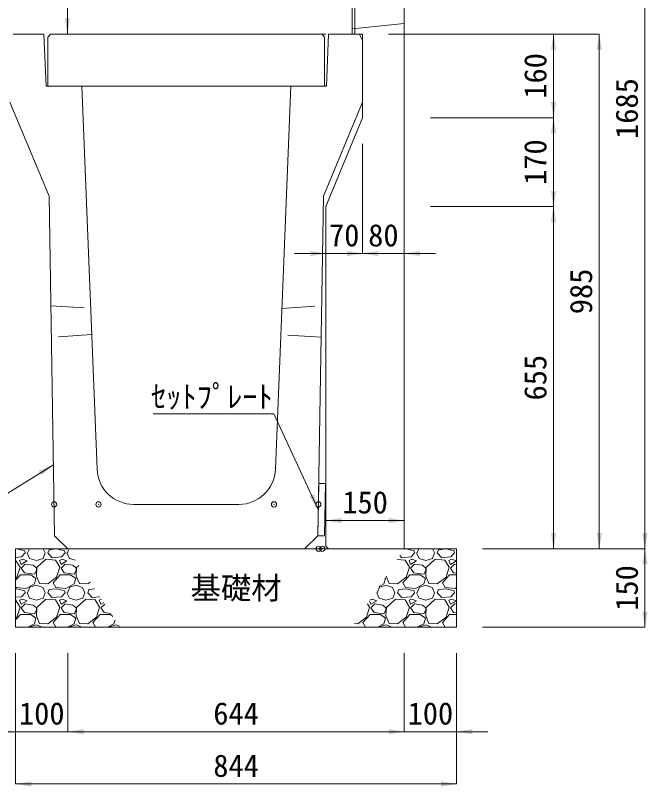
# Model space of a CAD drawing. Units: millimetres at full size. Extents: x 172874 to 217143, y 854931 to 903297.
# Drawn here: x 184280 to 185491, y 863076 to 864552 of the extents above; entities that cross this region are included whole.
import ezdxf
from ezdxf.enums import TextEntityAlignment as Align

# ---------------------------------------------------------------- set-up
doc = ezdxf.new("R2010")
doc.units = ezdxf.units.MM
doc.header["$LTSCALE"] = 20
doc.header["$PDMODE"] = 32
doc.header["$PDSIZE"] = 10
doc.linetypes.add('DASHED', pattern=[7.5, 6, -1.5])
doc.linetypes.add('USER2', pattern=[4.7625, 3.175, -1.5875])
for name, color, linetype, lineweight in [('セットプレート', 3, 'Continuous', 13), ('パネックスKDS', 2, 'Continuous', 13), ('基礎材', 7, 'Continuous', 15), ('寸法線', 7, 'Continuous', 13), ('引出線', 4, 'Continuous', 13), ('本体', 2, 'Continuous', 13), ('補助線', 8, 'Continuous', 13), ('ﾊｯﾁﾝｸﾞ', 7, 'Continuous', 5)]:
    doc.layers.add(name, color=color, linetype=linetype, lineweight=lineweight)
doc.styles.add('ＭＳ ゴシック', font='')
doc.styles.get('ＭＳ ゴシック').set_extended_font_data('MS Gothic')

# ---------------------------------------------------------------- blocks, each defined once
blk = doc.blocks.new('filled_arrow')
at = {"color": 0, "linetype": 'Continuous', "lineweight": -2}
blk.add_solid([(7.5, 1.25), (0, 0), (7.5, -1.25)], dxfattribs=at)

msp = doc.modelspace()

# ---------------------------------------------------------------- linework, layer by layer
at = {"layer": 'セットプレート'}
msp.add_lwpolyline([(184859.24, 863556.42), (184872.23, 863556.21), (184873.84, 863656.2), (184860.85, 863656.4)], close=True, dxfattribs=at)
at = {"layer": 'パネックスKDS', "lineweight": 5}
msp.add_line((184929.7, 864516.42), (184929.7, 865216.42), dxfattribs=at)
at = {"layer": 'パネックスKDS'}
for p, q in [((185024.7, 863531.42), (185024.7, 865216.42)), ((184924.7, 864516.42), (184924.7, 865211.42)), ((184924.7, 864516.42), (184944.7, 864516.42)), ((184944.7, 864356.42), (184944.7, 864516.42)), ((184944.7, 864356.42), (184874.7, 864186.42)), ((184874.7, 863536.42), (184874.7, 864186.42)), ((184874.7, 863536.42), (184879.7, 863531.42)), ((184879.7, 863531.42), (185024.7, 863531.42))]:
    msp.add_line(p, q, dxfattribs=at)
at = {"layer": 'パネックスKDS', "linetype": 'DASHED', "lineweight": 9}
msp.add_line((184924.7, 864526.42), (185024.7, 864536.42), dxfattribs=at)
at = {"layer": '基礎材'}
for p, q in [((184280.57, 863531.42), (185124.7, 863531.42)), ((184280.57, 863531.42), (184280.57, 863381.42)), ((185124.7, 863531.42), (185124.7, 863381.42)), ((184280.57, 863381.42), (185124.7, 863381.42))]:
    msp.add_line(p, q, dxfattribs=at)
at = {"layer": '寸法線'}
for p, q in [((184379.7, 864516.42), (184379.7, 865216.42)), ((185485.54, 863531.42), (185485.54, 865216.42)), ((184874.7, 864516.42), (184379.7, 864516.42)), ((184994.7, 864516.42), (185398.04, 864516.42)), ((184994.7, 864516.42), (185310.54, 864516.42)), ((185310.54, 864516.42), (185310.54, 864356.42)), ((185398.04, 864516.42), (185398.04, 863531.42)), ((185074.7, 864356.42), (185310.54, 864356.42)), ((185074.7, 864356.42), (185310.54, 864356.42)), ((185310.54, 864356.42), (185310.54, 864186.42)), ((184944.7, 864306.42), (184944.7, 864096.42)), ((185024.7, 864306.42), (185024.7, 864096.42)), ((185074.7, 864186.42), (185310.54, 864186.42)), ((185074.7, 864186.42), (185310.54, 864186.42)), ((185310.54, 864186.42), (185310.54, 863531.42)), ((184874.7, 864134.69), (184874.7, 864096.42)), ((184944.7, 864136.42), (184944.7, 864096.42)), ((185004.7, 864096.42), (184814.7, 864096.42)), ((184884.7, 864096.42), (185084.7, 864096.42)), ((184874.7, 863585.42), (185024.7, 863585.42)), ((184874.7, 863561.42), (184874.7, 863585.42)), ((185024.7, 863556.42), (185024.7, 863585.42)), ((185174.7, 863531.42), (185485.54, 863531.42)), ((185174.7, 863531.42), (185398.04, 863531.42)), ((185174.7, 863531.42), (185310.54, 863531.42)), ((185174.7, 863531.42), (185485.54, 863531.42)), ((185485.54, 863531.42), (185485.54, 863381.42)), ((185174.7, 863381.42), (185485.54, 863381.42)), ((184280.57, 863331.42), (184280.57, 863181.42)), ((184280.57, 863331.42), (184280.57, 863081.42)), ((184380.57, 863331.42), (184380.57, 863181.42)), ((184380.57, 863331.42), (184380.57, 863181.42)), ((185024.7, 863331.42), (185024.7, 863181.42)), ((185024.7, 863331.42), (185024.7, 863181.42)), ((185124.7, 863331.42), (185124.7, 863181.42)), ((185124.7, 863331.42), (185124.7, 863081.42)), ((184220.57, 863181.42), (184440.57, 863181.42)), ((184380.57, 863181.42), (185024.7, 863181.42)), ((184964.7, 863181.42), (185184.7, 863181.42)), ((185124.7, 863081.42), (184280.57, 863081.42))]:
    msp.add_line(p, q, dxfattribs=at)
at = {"layer": '引出線'}
for points in [[(184860.04, 863606.41), (184775.2, 863789.87), (184543.84, 863789.87)], [(184352.98, 863692.24), (184232.77, 863617.95), (183951.25, 863617.95)]]:
    msp.add_lwpolyline(points, dxfattribs=at)
at = {"layer": '本体'}
for p, q in [((184275.7, 864516.42), (184334.7, 864516.42)), ((184334.7, 864516.42), (184338.7, 864416.42)), ((184879.7, 864516.42), (184875.7, 864416.42)), ((184879.7, 864516.42), (184938.7, 864516.42)), ((184938.7, 864516.42), (184944.7, 864504.42)), ((184944.7, 864504.42), (184944.7, 864386.42)), ((184338.7, 864416.42), (184407.2, 864416.42)), ((184407.2, 864416.42), (184436.51, 863683.62)), ((184807.2, 864416.42), (184777.89, 863683.62)), ((184807.2, 864416.42), (184875.7, 864416.42)), ((184269.7, 864386.42), (184344.7, 864206.42)), ((184944.7, 864386.42), (184869.7, 864206.42)), ((184344.7, 864206.42), (184355.17, 863556.42)), ((184869.7, 864206.42), (184859.24, 863556.42)), ((184506.46, 863616.42), (184707.95, 863616.42)), ((184355.17, 863556.42), (184380.57, 863531.42)), ((184833.83, 863531.42), (184859.24, 863556.42)), ((184380.57, 863531.42), (184833.83, 863531.42))]:
    msp.add_line(p, q, dxfattribs=at)
at = {"layer": '本体', "linetype": 'USER2'}
for p, q in [((184348.08, 863996.42), (184424.2, 863991.42)), ((184790.2, 863991.42), (184866.32, 863996.42)), ((184426.2, 863941.42), (184349.05, 863936.42)), ((184865.35, 863936.42), (184788.2, 863941.42))]:
    msp.add_line(p, q, dxfattribs=at)
at = {"layer": '本体', "lineweight": 20}
msp.add_lwpolyline([(184342.2, 864510.42), (184347.2, 864516.42), (184867.2, 864516.42), (184872.2, 864510.42), (184872.2, 864416.42), (184342.2, 864416.42)], close=True, dxfattribs=at)
at = {"layer": '本体'}
for centre, start, end in [((184506.46, 863686.42), 182.29061, 270), ((184707.95, 863686.42), 270, 357.70939)]:
    msp.add_arc(centre, 70, start, end, dxfattribs=at)
at = {"layer": '補助線'}
for p in [(184354.2, 863616.42), (184439.2, 863616.42), (184775.2, 863616.42), (184860.2, 863616.42), (184860.7, 863531.42), (184867.7, 863531.42), (184867.7, 863531.42)]:
    msp.add_point(p, dxfattribs=at)
at = {"layer": 'ﾊｯﾁﾝｸﾞ'}
for p, q in [((184282.87, 863531.19), (184280.57, 863530.95)), ((184298.11, 863527.38), (184282.87, 863531.19)), ((184303.45, 863523.57), (184306.81, 863531.42)), ((184333.35, 863531.42), (184336.97, 863523.57)), ((184342.31, 863523.57), (184344.59, 863529.67)), ((184359.07, 863531.19), (184344.59, 863529.67)), ((184374.31, 863527.38), (184359.07, 863531.19)), ((185028.49, 863531.19), (185024.25, 863530.75)), ((185043.73, 863527.38), (185028.49, 863531.19)), ((185049.06, 863523.57), (185052.43, 863531.42)), ((185078.97, 863531.42), (185082.59, 863523.57)), ((185087.92, 863523.57), (185090.21, 863529.67)), ((185104.69, 863531.19), (185090.21, 863529.67)), ((185119.93, 863527.38), (185104.69, 863531.19)), ((184292.02, 863515.95), (184280.57, 863514.96)), ((184298.87, 863523.57), (184292.02, 863515.95)), ((184298.87, 863523.57), (184298.11, 863527.38)), ((184302.68, 863523.57), (184307.26, 863512.9)), ((184333.16, 863512.9), (184336.97, 863523.57)), ((184350.69, 863514.43), (184342.31, 863523.57)), ((184368.22, 863515.95), (184350.69, 863514.43)), ((184375.07, 863523.57), (184368.22, 863515.95)), ((184375.07, 863523.57), (184374.31, 863527.38)), ((184378.88, 863523.57), (184383.46, 863512.9)), ((184379.65, 863523.57), (184382.06, 863529.19)), ((185020.11, 863514.43), (185016.21, 863518.68)), ((185037.63, 863515.95), (185020.11, 863514.43)), ((185044.49, 863523.57), (185037.63, 863515.95)), ((185044.49, 863523.57), (185043.73, 863527.38)), ((185048.3, 863523.57), (185052.87, 863512.9)), ((185078.78, 863512.9), (185082.59, 863523.57)), ((185096.31, 863514.43), (185087.92, 863523.57)), ((185113.83, 863515.95), (185096.31, 863514.43)), ((185120.69, 863523.57), (185113.83, 863515.95)), ((185120.69, 863523.57), (185119.93, 863527.38)), ((185124.5, 863523.57), (185124.7, 863523.1)), ((184280.59, 863509.86), (184280.57, 863509.86)), ((184288.97, 863496.14), (184280.59, 863509.86)), ((184293.54, 863511.38), (184288.21, 863509.09)), ((184288.21, 863509.09), (184291.25, 863501.47)), ((184291.25, 863501.47), (184302.68, 863508.33)), ((184298.87, 863502.24), (184291.25, 863494.62)), ((184302.68, 863508.33), (184293.54, 863511.38)), ((184314.11, 863499.95), (184298.87, 863502.24)), ((184307.26, 863512.9), (184320.21, 863509.09)), ((184320.21, 863494.62), (184314.11, 863499.95)), ((184320.21, 863509.09), (184333.16, 863512.9)), ((184338.5, 863511.38), (184320.97, 863495.38)), ((184356.79, 863509.86), (184338.5, 863511.38)), ((184365.17, 863496.14), (184356.79, 863509.86)), ((184369.74, 863511.38), (184364.41, 863509.09)), ((184364.41, 863509.09), (184367.45, 863501.47)), ((184367.45, 863501.47), (184378.88, 863508.33)), ((184375.07, 863502.24), (184367.45, 863494.62)), ((184378.88, 863508.33), (184369.74, 863511.38)), ((184390.31, 863499.95), (184375.07, 863502.24)), ((184383.46, 863512.9), (184395.22, 863509.44)), ((184396.41, 863494.62), (184390.31, 863499.95)), ((185026.2, 863509.86), (185011.16, 863511.11)), ((185034.58, 863496.14), (185026.2, 863509.86)), ((185039.16, 863511.38), (185033.82, 863509.09)), ((185033.82, 863509.09), (185036.87, 863501.47)), ((185036.87, 863501.47), (185048.3, 863508.33)), ((185044.49, 863502.24), (185036.87, 863494.62)), ((185048.3, 863508.33), (185039.16, 863511.38)), ((185059.73, 863499.95), (185044.49, 863502.24)), ((185052.87, 863512.9), (185065.83, 863509.09)), ((185065.83, 863494.62), (185059.73, 863499.95)), ((185065.83, 863509.09), (185078.78, 863512.9)), ((185084.11, 863511.38), (185066.59, 863495.38)), ((185102.4, 863509.86), (185084.11, 863511.38)), ((185110.78, 863496.14), (185102.4, 863509.86)), ((185115.36, 863511.38), (185110.02, 863509.09)), ((185110.02, 863509.09), (185113.07, 863501.47)), ((185113.07, 863501.47), (185124.5, 863508.33)), ((185120.69, 863502.24), (185113.07, 863494.62)), ((185124.5, 863508.33), (185115.36, 863511.38)), ((185124.71, 863501.63), (185120.69, 863502.24)), ((184282.87, 863477.09), (184288.97, 863496.14)), ((184291.25, 863494.62), (184297.35, 863485.47)), ((184297.35, 863485.47), (184316.4, 863483.19)), ((184316.4, 863483.19), (184320.21, 863490.04)), ((184320.97, 863495.38), (184320.21, 863479.38)), ((184320.21, 863490.04), (184320.21, 863494.62)), ((184359.07, 863477.09), (184365.17, 863496.14)), ((184367.45, 863494.62), (184373.55, 863485.47)), ((184373.55, 863485.47), (184392.6, 863483.19)), ((184392.6, 863483.19), (184396.41, 863490.04)), ((184397.17, 863495.38), (184396.41, 863479.38)), ((184396.41, 863490.04), (184396.41, 863494.62)), ((184401.79, 863499.59), (184397.17, 863495.38)), ((185028.49, 863477.09), (185034.58, 863496.14)), ((185036.87, 863494.62), (185042.97, 863485.47)), ((185042.97, 863485.47), (185062.02, 863483.19)), ((185062.02, 863483.19), (185065.83, 863490.04)), ((185066.59, 863495.38), (185065.83, 863479.38)), ((185065.83, 863490.04), (185065.83, 863494.62)), ((185104.69, 863477.09), (185110.78, 863496.14)), ((185113.07, 863494.62), (185119.17, 863485.47)), ((185119.17, 863485.47), (185124.72, 863484.81)), ((184280.57, 863471.48), (184289.73, 863481.66)), ((184280.57, 863475.31), (184282.87, 863477.09)), ((184289.73, 863481.66), (184309.54, 863481.66)), ((184309.54, 863481.66), (184319.45, 863474.8)), ((184319.45, 863474.8), (184316.4, 863464.14)), ((184320.21, 863479.38), (184326.31, 863464.9)), ((184342.31, 863464.14), (184359.07, 863477.09)), ((184352.21, 863466.42), (184365.93, 863481.66)), ((184365.93, 863481.66), (184385.74, 863481.66)), ((184385.74, 863481.66), (184395.65, 863474.8)), ((184395.65, 863474.8), (184392.6, 863464.14)), ((184396.41, 863479.38), (184402.51, 863464.9)), ((184988.86, 863474.8), (184985.82, 863464.14)), ((184987.56, 863475.71), (184988.86, 863474.8)), ((184989.77, 863479.03), (184995.72, 863464.9)), ((185011.72, 863464.14), (185028.49, 863477.09)), ((185021.63, 863466.42), (185035.35, 863481.66)), ((185035.35, 863481.66), (185055.16, 863481.66)), ((185055.16, 863481.66), (185065.06, 863474.8)), ((185065.06, 863474.8), (185062.02, 863464.14)), ((185065.83, 863479.38), (185071.92, 863464.9)), ((185087.92, 863464.14), (185104.69, 863477.09)), ((185097.83, 863466.42), (185111.55, 863481.66)), ((185111.55, 863481.66), (185124.72, 863481.66)), ((184281.35, 863457.28), (184280.57, 863458.61)), ((184300.4, 863455.75), (184281.35, 863457.28)), ((184316.4, 863464.14), (184300.4, 863455.75)), ((184303.45, 863447.37), (184308.02, 863458.04)), ((184308.02, 863458.04), (184320.21, 863461.85)), ((184320.21, 863461.85), (184332.4, 863457.28)), ((184326.31, 863464.9), (184342.31, 863464.14)), ((184332.4, 863457.28), (184336.97, 863447.37)), ((184357.55, 863457.28), (184352.21, 863466.42)), ((184376.6, 863455.75), (184357.55, 863457.28)), ((184392.6, 863464.14), (184376.6, 863455.75)), ((184379.65, 863447.37), (184384.22, 863458.04)), ((184384.22, 863458.04), (184396.41, 863461.85)), ((184396.41, 863461.85), (184408.6, 863457.28)), ((184402.51, 863464.9), (184418.51, 863464.14)), ((184408.6, 863457.28), (184413.17, 863447.37)), ((184418.51, 863464.14), (184423.07, 863467.66)), ((184972.86, 863447.37), (184977.43, 863458.04)), ((184985.82, 863464.14), (184976.64, 863459.33)), ((184977.43, 863458.04), (184989.63, 863461.85)), ((184989.63, 863461.85), (185001.82, 863457.28)), ((184995.72, 863464.9), (185011.72, 863464.14)), ((185001.82, 863457.28), (185006.39, 863447.37)), ((185026.96, 863457.28), (185021.63, 863466.42)), ((185046.01, 863455.75), (185026.96, 863457.28)), ((185062.02, 863464.14), (185046.01, 863455.75)), ((185049.06, 863447.37), (185053.63, 863458.04)), ((185053.63, 863458.04), (185065.83, 863461.85)), ((185065.83, 863461.85), (185078.02, 863457.28)), ((185071.92, 863464.9), (185087.92, 863464.14)), ((185078.02, 863457.28), (185082.59, 863447.37)), ((185103.16, 863457.28), (185097.83, 863466.42)), ((185122.21, 863455.75), (185103.16, 863457.28)), ((185124.72, 863457.07), (185122.21, 863455.75)), ((184282.87, 863454.99), (184280.57, 863454.75)), ((184298.11, 863451.18), (184282.87, 863454.99)), ((184298.87, 863447.37), (184292.02, 863439.75)), ((184298.87, 863447.37), (184298.11, 863451.18)), ((184302.68, 863447.37), (184307.26, 863436.7)), ((184333.16, 863436.7), (184336.97, 863447.37)), ((184342.31, 863447.37), (184344.59, 863453.47)), ((184350.69, 863438.23), (184342.31, 863447.37)), ((184359.07, 863454.99), (184344.59, 863453.47)), ((184374.31, 863451.18), (184359.07, 863454.99)), ((184375.07, 863447.37), (184368.22, 863439.75)), ((184375.07, 863447.37), (184374.31, 863451.18)), ((184378.88, 863447.37), (184383.46, 863436.7)), ((184409.36, 863436.7), (184413.17, 863447.37)), ((184418.51, 863447.37), (184420.79, 863453.47)), ((184426.89, 863438.23), (184418.51, 863447.37)), ((184431.77, 863454.62), (184420.79, 863453.47)), ((184972.1, 863447.37), (184976.67, 863436.7)), ((185002.58, 863436.7), (185006.39, 863447.37)), ((185011.72, 863447.37), (185014.01, 863453.47)), ((185020.11, 863438.23), (185011.72, 863447.37)), ((185028.49, 863454.99), (185014.01, 863453.47)), ((185043.73, 863451.18), (185028.49, 863454.99)), ((185044.49, 863447.37), (185037.63, 863439.75)), ((185044.49, 863447.37), (185043.73, 863451.18)), ((185048.3, 863447.37), (185052.87, 863436.7)), ((185078.78, 863436.7), (185082.59, 863447.37)), ((185087.92, 863447.37), (185090.21, 863453.47)), ((185096.31, 863438.23), (185087.92, 863447.37)), ((185104.69, 863454.99), (185090.21, 863453.47)), ((185119.93, 863451.18), (185104.69, 863454.99)), ((185120.69, 863447.37), (185113.83, 863439.75)), ((185120.69, 863447.37), (185119.93, 863451.18)), ((185124.5, 863447.37), (185124.73, 863446.84)), ((184292.02, 863439.75), (184280.57, 863438.76)), ((184280.59, 863433.66), (184280.57, 863433.66)), ((184288.97, 863419.94), (184280.59, 863433.66)), ((184293.54, 863435.18), (184288.21, 863432.89)), ((184288.21, 863432.89), (184291.25, 863425.27)), ((184291.25, 863425.27), (184302.68, 863432.13)), ((184298.87, 863426.04), (184291.25, 863418.42)), ((184302.68, 863432.13), (184293.54, 863435.18)), ((184314.11, 863423.75), (184298.87, 863426.04)), ((184307.26, 863436.7), (184320.21, 863432.89)), ((184320.21, 863432.89), (184333.16, 863436.7)), ((184338.5, 863435.18), (184320.97, 863419.18)), ((184356.79, 863433.66), (184338.5, 863435.18)), ((184368.22, 863439.75), (184350.69, 863438.23)), ((184365.17, 863419.94), (184356.79, 863433.66)), ((184369.74, 863435.18), (184364.41, 863432.89)), ((184364.41, 863432.89), (184367.45, 863425.27)), ((184367.45, 863425.27), (184378.88, 863432.13)), ((184375.07, 863426.04), (184367.45, 863418.42)), ((184378.88, 863432.13), (184369.74, 863435.18)), ((184390.31, 863423.75), (184375.07, 863426.04)), ((184383.46, 863436.7), (184396.41, 863432.89)), ((184396.41, 863432.89), (184409.36, 863436.7)), ((184414.7, 863435.18), (184397.17, 863419.18)), ((184432.99, 863433.66), (184414.7, 863435.18)), ((184441.83, 863439.53), (184426.89, 863438.23)), ((184441.37, 863419.94), (184432.99, 863433.66)), ((184445, 863434.78), (184440.61, 863432.89)), ((184440.61, 863432.89), (184443.65, 863425.27)), ((184443.65, 863425.27), (184449.14, 863428.57)), ((184958.38, 863419.94), (184954.56, 863426.2)), ((184958.14, 863431.59), (184960.67, 863425.27)), ((184962.96, 863435.18), (184959.58, 863433.73)), ((184960.67, 863425.27), (184972.1, 863432.13)), ((184968.29, 863426.04), (184960.67, 863418.42)), ((184972.1, 863432.13), (184962.96, 863435.18)), ((184983.53, 863423.75), (184968.29, 863426.04)), ((184976.67, 863436.7), (184989.63, 863432.89)), ((184989.63, 863432.89), (185002.58, 863436.7)), ((185007.91, 863435.18), (184990.39, 863419.18)), ((185026.2, 863433.66), (185007.91, 863435.18)), ((185037.63, 863439.75), (185020.11, 863438.23)), ((185034.58, 863419.94), (185026.2, 863433.66)), ((185039.16, 863435.18), (185033.82, 863432.89)), ((185033.82, 863432.89), (185036.87, 863425.27)), ((185036.87, 863425.27), (185048.3, 863432.13)), ((185044.49, 863426.04), (185036.87, 863418.42)), ((185048.3, 863432.13), (185039.16, 863435.18)), ((185059.73, 863423.75), (185044.49, 863426.04)), ((185052.87, 863436.7), (185065.83, 863432.89)), ((185065.83, 863432.89), (185078.78, 863436.7)), ((185084.11, 863435.18), (185066.59, 863419.18)), ((185102.4, 863433.66), (185084.11, 863435.18)), ((185113.83, 863439.75), (185096.31, 863438.23)), ((185110.78, 863419.94), (185102.4, 863433.66)), ((185115.36, 863435.18), (185110.02, 863432.89)), ((185110.02, 863432.89), (185113.07, 863425.27)), ((185113.07, 863425.27), (185124.5, 863432.13)), ((185120.69, 863426.04), (185113.07, 863418.42)), ((185124.5, 863432.13), (185115.36, 863435.18)), ((185124.73, 863425.43), (185120.69, 863426.04)), ((184282.87, 863400.89), (184288.97, 863419.94)), ((184291.25, 863418.42), (184297.35, 863409.27)), ((184320.21, 863418.42), (184314.11, 863423.75)), ((184316.4, 863406.99), (184320.21, 863413.84)), ((184320.97, 863419.18), (184320.21, 863403.18)), ((184320.21, 863413.84), (184320.21, 863418.42)), ((184359.07, 863400.89), (184365.17, 863419.94)), ((184367.45, 863418.42), (184373.55, 863409.27)), ((184396.41, 863418.42), (184390.31, 863423.75)), ((184392.6, 863406.99), (184396.41, 863413.84)), ((184397.17, 863419.18), (184396.41, 863403.18)), ((184396.41, 863413.84), (184396.41, 863418.42)), ((184435.27, 863400.89), (184441.37, 863419.94)), ((184451.01, 863425.77), (184443.65, 863418.42)), ((184443.65, 863418.42), (184449.75, 863409.27)), ((184952.29, 863400.89), (184958.38, 863419.94)), ((184960.67, 863418.42), (184966.77, 863409.27)), ((184989.63, 863418.42), (184983.53, 863423.75)), ((184985.82, 863406.99), (184989.63, 863413.84)), ((184990.39, 863419.18), (184989.63, 863403.18)), ((184989.63, 863413.84), (184989.63, 863418.42)), ((185028.49, 863400.89), (185034.58, 863419.94)), ((185036.87, 863418.42), (185042.97, 863409.27)), ((185065.83, 863418.42), (185059.73, 863423.75)), ((185062.02, 863406.99), (185065.83, 863413.84)), ((185066.59, 863419.18), (185065.83, 863403.18)), ((185065.83, 863413.84), (185065.83, 863418.42)), ((185104.69, 863400.89), (185110.78, 863419.94)), ((185113.07, 863418.42), (185119.17, 863409.27)), ((184280.57, 863395.28), (184289.73, 863405.46)), ((184280.57, 863399.11), (184282.87, 863400.89)), ((184289.73, 863405.46), (184309.54, 863405.46)), ((184297.35, 863409.27), (184316.4, 863406.99)), ((184309.54, 863405.46), (184319.45, 863398.6)), ((184319.45, 863398.6), (184316.4, 863387.94)), ((184320.21, 863403.18), (184326.31, 863388.7)), ((184342.31, 863387.94), (184359.07, 863400.89)), ((184352.21, 863390.22), (184365.93, 863405.46)), ((184365.93, 863405.46), (184385.74, 863405.46)), ((184373.55, 863409.27), (184392.6, 863406.99)), ((184385.74, 863405.46), (184395.65, 863398.6)), ((184395.65, 863398.6), (184392.6, 863387.94)), ((184396.41, 863403.18), (184402.51, 863388.7)), ((184418.51, 863387.94), (184435.27, 863400.89)), ((184428.41, 863390.22), (184442.13, 863405.46)), ((184442.13, 863405.46), (184461.94, 863405.46)), ((184449.75, 863409.27), (184463.07, 863407.67)), ((184461.94, 863405.46), (184466.77, 863402.12)), ((184935.52, 863387.94), (184952.29, 863400.89)), ((184945.43, 863390.22), (184959.15, 863405.46)), ((184959.15, 863405.46), (184978.96, 863405.46)), ((184966.77, 863409.27), (184985.82, 863406.99)), ((184978.96, 863405.46), (184988.86, 863398.6)), ((184988.86, 863398.6), (184985.82, 863387.94)), ((184989.63, 863403.18), (184995.72, 863388.7)), ((185011.72, 863387.94), (185028.49, 863400.89)), ((185021.63, 863390.22), (185035.35, 863405.46)), ((185035.35, 863405.46), (185055.16, 863405.46)), ((185042.97, 863409.27), (185062.02, 863406.99)), ((185055.16, 863405.46), (185065.06, 863398.6)), ((185065.06, 863398.6), (185062.02, 863387.94)), ((185065.83, 863403.18), (185071.92, 863388.7)), ((185087.92, 863387.94), (185104.69, 863400.89)), ((185097.83, 863390.22), (185111.55, 863405.46)), ((185111.55, 863405.46), (185124.74, 863405.46)), ((185119.17, 863409.27), (185124.74, 863408.6)), ((184281.15, 863381.42), (184280.57, 863382.41)), ((184316.4, 863387.94), (184303.96, 863381.42)), ((184307.84, 863381.42), (184308.02, 863381.84)), ((184308.02, 863381.84), (184320.21, 863385.65)), ((184320.21, 863385.65), (184331.49, 863381.42)), ((184326.31, 863388.7), (184342.31, 863387.94)), ((184357.35, 863381.42), (184352.21, 863390.22)), ((184392.6, 863387.94), (184380.16, 863381.42)), ((184384.04, 863381.42), (184384.22, 863381.84)), ((184384.22, 863381.84), (184396.41, 863385.65)), ((184396.41, 863385.65), (184407.69, 863381.42)), ((184402.51, 863388.7), (184418.51, 863387.94)), ((184433.55, 863381.42), (184428.41, 863390.22)), ((184468.8, 863387.94), (184456.36, 863381.42)), ((184460.24, 863381.42), (184460.42, 863381.84)), ((184460.42, 863381.84), (184472.61, 863385.65)), ((184471.03, 863395.73), (184468.8, 863387.94)), ((184472.61, 863385.65), (184479.46, 863383.08)), ((184929.24, 863388.24), (184935.52, 863387.94)), ((184950.56, 863381.42), (184945.43, 863390.22)), ((184985.82, 863387.94), (184973.38, 863381.42)), ((184977.25, 863381.42), (184977.43, 863381.84)), ((184977.43, 863381.84), (184989.63, 863385.65)), ((184989.63, 863385.65), (185000.9, 863381.42)), ((184995.72, 863388.7), (185011.72, 863387.94)), ((185026.76, 863381.42), (185021.63, 863390.22)), ((185062.02, 863387.94), (185049.58, 863381.42)), ((185053.45, 863381.42), (185053.63, 863381.84)), ((185053.63, 863381.84), (185065.83, 863385.65)), ((185065.83, 863385.65), (185077.1, 863381.42)), ((185071.92, 863388.7), (185087.92, 863387.94)), ((185102.96, 863381.42), (185097.83, 863390.22)), ((184924.7, 863381.42), (184924.7, 863381.42))]:
    msp.add_line(p, q, dxfattribs=at)

# ---------------------------------------------------------------- block references
at = {"layer": '寸法線', "xscale": 4, "yscale": 4}
for p, rotation in [((184379.7, 864516.42), 90), ((185310.54, 864516.42), 270), ((185398.04, 864516.42), 270), ((185310.54, 864356.42), 90), ((185310.54, 864356.42), 270), ((185310.54, 864186.42), 90), ((185310.54, 864186.42), 270), ((184874.7, 864096.42), 180), ((184944.7, 864096.42), 180), ((185024.7, 863585.42), 180), ((185310.54, 863531.42), 90), ((185398.04, 863531.42), 90), ((185485.54, 863531.42), 90), ((185485.54, 863531.42), 270), ((185485.54, 863381.42), 90), ((184280.57, 863181.42), 180), ((185024.7, 863181.42), 180), ((185024.7, 863181.42), 180), ((185124.7, 863081.42), 180)]:
    msp.add_blockref('filled_arrow', p, dxfattribs=dict(at, rotation=rotation))
for p in [(184944.7, 864096.42), (185024.7, 864096.42), (184874.7, 863585.42), (184380.57, 863181.42), (184380.57, 863181.42), (185124.7, 863181.42), (184280.57, 863081.42)]:
    msp.add_blockref('filled_arrow', p, dxfattribs=at)
at = {"layer": '引出線', "xscale": 4, "yscale": 4}
for p, rotation in [((184352.98, 863692.24), 211.7), ((184860.04, 863606.41), 114.8)]:
    msp.add_blockref('filled_arrow', p, dxfattribs=dict(at, rotation=rotation))

# ---------------------------------------------------------------- texts
at = {"layer": '寸法線', "style": 'ＭＳ ゴシック'}
for s, p in [('160', (185275.54, 864436.42)), ('1685', (185450.54, 864373.92)), ('170', (185275.54, 864271.42)), ('985', (185363.04, 864023.92)), ('655', (185275.54, 863858.92)), ('150', (185450.54, 863456.42))]:
    msp.add_text(s, height=42.72, rotation=90, dxfattribs=at).set_placement(p, align=Align.MIDDLE_CENTER)
for s, p in [('70', (184909.7, 864131.42)), ('80', (184984.7, 864131.42)), ('150', (184949.7, 863620.42)), ('基礎材', (184702.64, 863456.42)), ('100', (184330.57, 863216.42)), ('644', (184702.64, 863216.42)), ('100', (185074.7, 863216.42)), ('844', (184702.64, 863116.42))]:
    msp.add_text(s, height=42.72, dxfattribs=at).set_placement(p, align=Align.MIDDLE_CENTER)
at = {"layer": '引出線', "style": 'ＭＳ ゴシック'}
msp.add_text('ｾｯﾄﾌﾟﾚｰﾄ', height=42.72, dxfattribs=at).set_placement((184772.95, 863843.87), align=Align.TOP_RIGHT)

doc.saveas('drawing.dxf')
